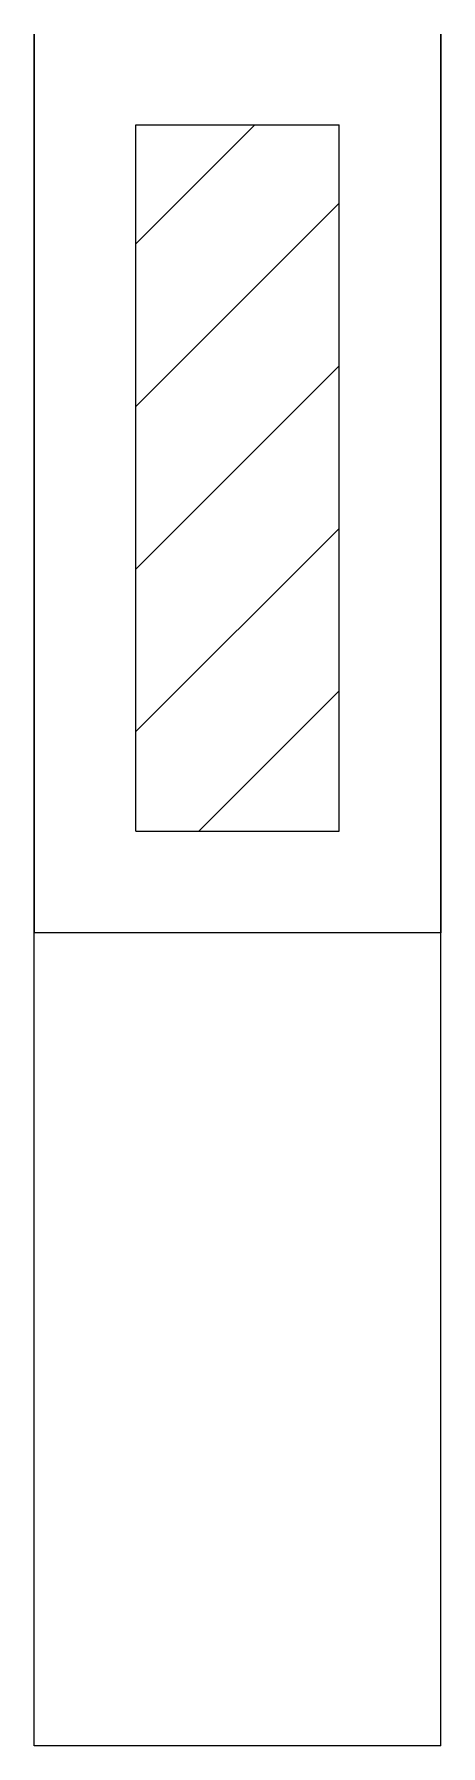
# Model space of a CAD drawing. Header units: millimetres. Extents: x -106 to 2534, y 21 to 2786.
# Drawn here: x 2533.5526 to 2533.6526, y 2727.5439 to 2727.965 of the extents above; entities that cross this region are included whole.
import ezdxf

# ---------------------------------------------------------------- set-up
doc = ezdxf.new("R2010")
doc.units = ezdxf.units.MM
doc.layers.add('achurado', color=142, linetype='Continuous', lineweight=9)
doc.layers.add('muros', color=20, linetype='Continuous', lineweight=30)

msp = doc.modelspace()

# ---------------------------------------------------------------- hatches: boundary and pattern name
at = {"layer": 'achurado'}
h = msp.add_hatch(dxfattribs=at)
h.set_pattern_fill('JIS_WOOD', color=256, scale=0.04, style=0)
h.set_pattern_definition([(45, (1268.886672, 1363.98249), (-0.01999999997, 0.01999999997), [])])
h.paths.add_polyline_path([(2533.62758, 2727.94268), (2533.57758, 2727.94268), (2533.57758, 2727.76886), (2533.62758, 2727.76886)])

# ---------------------------------------------------------------- linework, layer by layer
for p, q in [((2533.55258, 2727.54386), (2533.55258, 2727.74386)), ((2533.65258, 2727.74386), (2533.55258, 2727.74386)), ((2533.65258, 2727.54386), (2533.65258, 2727.74386)), ((2533.65258, 2727.54386), (2533.55258, 2727.54386))]:
    msp.add_line(p, q)
for p, q in [((2533.57758, 2727.76886), (2533.57758, 2727.94268)), ((2533.57758, 2727.94268), (2533.62758, 2727.94268)), ((2533.62758, 2727.76886), (2533.62758, 2727.94268)), ((2533.57758, 2727.76886), (2533.62758, 2727.76886))]:
    msp.add_line(p, q, dxfattribs=at)
at = {"layer": 'muros'}
for p, q in [((2533.55258, 2727.74386), (2533.55258, 2727.96498)), ((2533.65258, 2727.74386), (2533.65258, 2727.96498))]:
    msp.add_line(p, q, dxfattribs=at)

doc.saveas('drawing.dxf')
